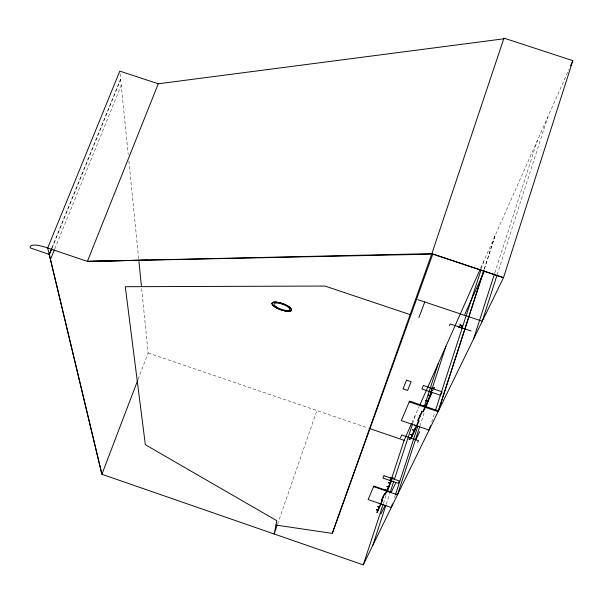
<?xml version="1.0" encoding="UTF-8"?>
<svg xmlns="http://www.w3.org/2000/svg" width="603" height="603" viewBox="0 0 603 603"><rect width="100%" height="100%" fill="white"/><g stroke="black" fill="none" stroke-linecap="round" stroke-linejoin="round"><path stroke-width="0.45" stroke-dasharray="3.02 2.26" d="M494.829 272.835L537.363 140.507M497.166 274.712L547.682 117.299M484.201 269.164L494.935 235.999M484.42 268.87L495.41 234.936M431.695 422.04L434.884 412.211M481.232 269.247L484.126 260.315M394.498 497.656L395.078 495.87M419.929 425.967L424.015 413.439M383.41 503.49L386.041 495.485M386.244 504.296L389.757 493.578M412.58 423.917L415.799 414.088M277.553 524.226L316.884 410.553M138.079 379.347L148.127 352.981L141.652 288.377M54.722 248.986L121.263 85.204M51.707 248.285L120.6 78.993M52.205 247.841L120.69 79.506M412.037 422.552L419.236 406.347M480.689 268.056L569.036 69.232M148.127 352.981L368.523 428.175M120.072 73.739L128.22 154.489M128.876 161.039L138.735 259.35"/><path stroke-width="0.9" d="M275.948 525.07L332.283 533.391L431.876 253.614L503.965 38.125L572.85 60.654L503.513 277.659L363.262 564.875L101.907 474.275L47.69 247.991L119.809 71.109L158.28 83.779L504.794 38.682M473.566 338.992L494.543 273.724M496.88 275.601L482.242 321.218L417.653 299.608M483.908 270.054L438.072 411.683L409.196 401.892M483.847 270.657L438.464 410.877L409.543 401.078L401.327 420.645L429.087 430.075L430.534 425.612M435.464 410.417L480.945 270.144M392.447 503.927L391.279 507.507L368.147 499.563L373.807 486.071L391.37 492.093L395.809 482.649M395.372 494.973L417.887 426.012M424.324 406.309L438.358 363.323M419.643 426.856L397.475 494.822L373.574 486.629M426.057 407.183L445.888 346.371M363.262 564.875L383.116 504.379M387.209 491.927L391 480.357M391.588 478.578L404.138 440.326L411.661 423.396M372.782 545.383L385.95 505.193M390.051 492.689L393.849 481.073M394.437 479.287L412.58 423.917M277.244 525.107L274.169 533.987L276.815 520.721L145.346 444.72L125.288 286.711L324.942 286.048L410.161 314.623M281.375 309.957L281.397 309.904A10.274 3.151 19.8 0 0 291.498 309.467L289.025 306.799A10.274 3.151 19.8 0 0 274.229 302.201A10.274 3.151 19.8 0 0 277.056 308.08L281.397 309.904L286.319 311.095A10.364 3.181 19.8 0 0 291.52 309.927L290.382 307.862L288.89 306.663A10.364 3.181 19.8 0 0 274.116 302.08A10.364 3.181 19.8 0 0 276.558 307.847L281.397 309.904M332.283 533.391L432.766 254.134L87.382 261.393L45.429 247.23A18.429 5.276 22 0 0 30.24 247.886L49.265 254.413M418.919 317.562L424.761 301.982M137.748 380.229L101.907 474.275L49.363 254.813L51.805 248.692M147.057 260.119L87.382 261.393L158.28 83.779M50.471 259.433L54.368 249.853M49.22 254.398L51.752 248.3M415.022 428.658L414.269 430.406L416.319 425.914M400.445 437.823L401.673 434.974L418.527 440.71L417.683 442.474M449.439 325.597L450.155 323.947L471.124 330.979M420.005 404.628L480.305 268.915M570.559 65.802L572.85 60.654M460.345 324.188L459.87 325.236L462.026 325.831L461.242 327.542L458.582 326.977L462.154 327.972M464.785 314.389L484.292 271.267M415.452 428.808L411.186 438.215L416.786 425.982L414.66 425.175L416.786 425.982M391.038 479.724L391.234 479.302M409.347 439.481L409.58 438.976M431.838 390.669L432.125 390.043M376.785 512.399L380.629 503.972M386.825 490.405L388.377 487.005M388.43 486.892L390.013 483.433M390.066 483.312L391.136 480.968L389.365 480.184L391.86 481.149M392.937 478.797L390.337 478.013L392.267 478.496L392.659 477.644M410.801 437.997L408.728 437.379L410.801 437.997L412.128 435.102M412.188 434.951L414.201 430.55M425.311 406.226L427.58 401.251M427.655 401.085L429.977 396.005M430.052 395.839L431.635 392.38L429.434 391.528L431.635 392.38M433.255 388.822L433.881 387.465M377.116 512.573L381.013 504.048L379.242 503.377L381.013 504.048M387.171 490.586L385.287 490.005L387.171 490.586L391.573 480.975L389.583 480.501L391.136 480.968M393.096 477.651L392.591 478.744L390.699 478.036L392.267 478.496M425.726 406.46L423.434 405.781L425.726 406.46L432.14 392.447M433.723 388.98L434.424 387.45M415.753 439.768L419.763 431.665M380.93 513.884L385.106 505.42M431.002 388.061L433.338 388.649M87.382 261.393L431.876 253.614L503.513 277.659L431.808 253.818M285.415 310.922L285.83 311.035M431.077 390.096L432.924 390.714M408.653 438.984L410.319 439.557M369.413 428.477L404.138 440.326M390.397 479.287L391.912 479.807M382.867 497.076L383.267 497.121M462.026 325.831L459.968 325.017L462.599 325.899L461.672 327.934L459.102 326.947L461.242 327.542M138.833 260.292L141.464 286.508M406.505 380.169L403.045 388.882L407.62 390.435L411.163 381.744L406.505 380.169M383.99 475.737L382.965 478.096L398.221 483.32L399.337 480.983L383.99 475.737M423.419 385.498L421.904 388.988L440.461 395.259L442.105 391.814L423.419 385.498M376.34 509.784L378.089 510.447L376.34 509.784M377.779 506.61L379.536 507.274L377.779 506.61M386.93 486.372L388.784 487.073L386.93 486.372M388.551 482.792L390.42 483.5L388.551 482.792M410.492 434.379L412.565 435.17L410.492 434.379M412.558 429.818L414.66 430.625L412.558 429.818M425.831 400.475L428.077 401.327L425.831 400.475M428.213 395.214L430.474 396.081L428.213 395.214M384.352 493.804L381.435 500.211L381.805 500.339L384.722 493.925L384.352 493.804M419.741 416.01L417.675 420.555L418.113 420.698L420.178 416.16L419.741 416.01M421.896 411.254L419.794 415.889L420.231 416.04L422.341 411.404L421.896 411.254M382.287 500.347L380.96 503.256L382.649 500.475L382.287 500.347M386.478 491.166L385.091 494.211L385.46 494.339L386.847 491.294L386.478 491.166M418.708 420.683L416.794 424.881L417.223 425.025L419.145 420.834L418.708 420.683M424.798 407.349L422.771 411.781L423.216 411.932L425.251 407.5L424.798 407.349M276.061 306.686A8.389 2.57 19.8 0 0 289.5 310.017A8.389 2.57 19.8 0 0 280.259 303.558A8.389 2.57 19.8 0 0 276.061 306.686M275.322 307.161A10.274 3.151 19.8 0 0 291.324 310.515A10.274 3.151 19.8 0 0 278.782 302.638A10.274 3.151 19.8 0 0 275.322 307.161"/></g></svg>
